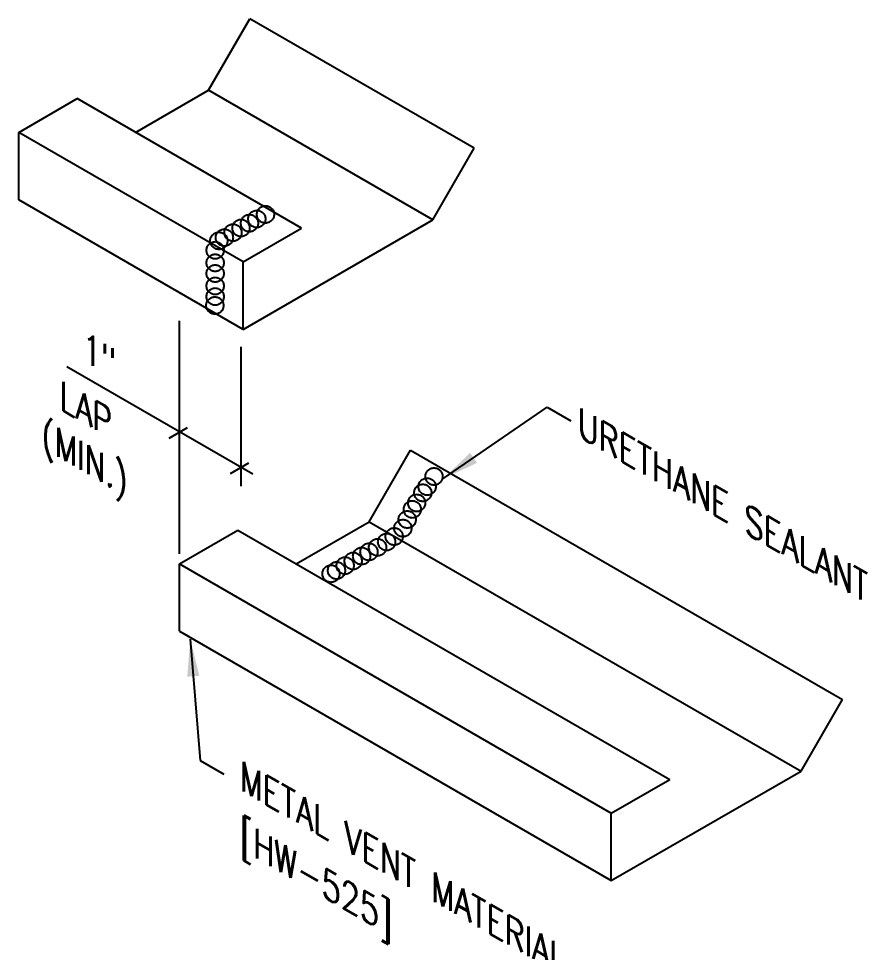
# Model space of a CAD drawing. Header units: inches. Extents: x -2 to 189, y 13 to 99.
# Drawn here: x 2.72 to 14.13, y 32.52 to 45.07 of the extents above; entities that cross this region are included whole.
import ezdxf
from ezdxf.enums import TextEntityAlignment as Align

# ---------------------------------------------------------------- set-up
doc = ezdxf.new("R2010")
doc.units = ezdxf.units.IN
doc.header["$MEASUREMENT"] = 0
doc.linetypes.add('CENTER2', pattern=[1.125, 0.75, -0.125, 0.125, -0.125])
for name, color, linetype in [('DIM', 2, 'Continuous'), ('SEALANT', 253, 'CENTER2'), ('TEXT', 2, 'Continuous'), ('TRIM', 6, 'Continuous')]:
    doc.layers.add(name, color=color, linetype=linetype)
doc.styles.add('ROMANS', font='ROMANS.SHX', dxfattribs={"width": 0.75, "height": 0.5})
doc.styles.add('TEXT', font='SIMPLEX', dxfattribs={"width": 0.75, "height": 6})
doc.dimstyles.new('DETAIL$7', dxfattribs={"dimscale": 4, "dimtxt": 6, "dimasz": 0.125, "dimexe": 0.0625, "dimexo": 0.125, "dimgap": 0.0625, "dimtad": 1, "dimdec": 5, "dimzin": 3, "dimdsep": 46, "dimlunit": 4, "dimtxsty": 'TEXT', "dimblk": 'ARCHTICK', "dimcen": 0.0625, "dimclrd": 7, "dimclre": 7, "dimclrt": 2, "dimadec": 0, "dimazin": 0, "dimtfac": 0.666667, "dimtdec": 5, "dimtmove": 0, "dimatfit": 3, "dimfxl": 0, "dimfrac": 2, "dimtolj": 1, "dimtzin": 3, "dimarcsym": 0})

msp = doc.modelspace()

# ---------------------------------------------------------------- linework, layer by layer
at = {"layer": 'DIM', "color": 7}
for p, q in [((4.88445, 37.87816), (4.88445, 41.01395)), ((5.70753, 40.66237), (5.70753, 38.78878)), ((5.87075, 38.95003), (3.3687, 40.39458)), ((4.98838, 39.57455), (4.74147, 39.43199)), ((5.81251, 39.09874), (5.5656, 38.95618))]:
    msp.add_line(p, q, dxfattribs=at)
at = {"layer": 'SEALANT'}
for centre in [(6.03944, 42.44185), (5.8246, 42.32483), (5.92318, 42.38175), (5.60339, 42.19712), (5.71078, 42.25912), (5.41335, 42.0874), (5.48788, 42.13043), (5.36329, 41.9606), (5.36329, 41.79123), (5.36329, 41.64768), (5.36329, 41.48104), (5.36329, 41.33749), (5.35928, 41.21728), (8.30512, 38.91953), (8.15437, 38.70079), (8.21272, 38.78342), (8.0717, 38.56469), (8.01335, 38.4772), (7.94527, 38.34109), (7.88691, 38.22443), (7.66808, 38.03973), (7.7702, 38.11264), (7.54651, 37.96681), (7.21786, 37.78408), (7.33168, 37.84979), (7.43026, 37.90671), (7.11047, 37.72208), (6.92043, 37.61236), (6.99496, 37.65539)]:
    msp.add_circle(centre, 0.11578, dxfattribs=at)
at = {"layer": 'TRIM'}
for p, q in [((5.27286, 44.11167), (5.82789, 45.07303)), ((8.84585, 43.33061), (5.82789, 45.07303)), ((4.29168, 43.54519), (5.27286, 44.11167)), ((8.29082, 42.36925), (5.27286, 44.11167)), ((2.72179, 43.54519), (3.50674, 43.99838)), ((6.5247, 42.25595), (3.50674, 43.99838)), ((2.72179, 42.63882), (2.72179, 43.54519)), ((5.73975, 41.80277), (2.72179, 43.54519)), ((8.29082, 42.36925), (8.84585, 43.33061)), ((5.73975, 40.8964), (2.72179, 42.63882)), ((5.73975, 40.8964), (8.29082, 42.36925)), ((5.73975, 41.80277), (6.5247, 42.25595)), ((5.73975, 40.8964), (5.73975, 41.80277)), ((7.43551, 38.31195), (7.99055, 39.27331)), ((7.99055, 39.27331), (13.79479, 35.92222)), ((6.45433, 37.74547), (7.43551, 38.31195)), ((7.43551, 38.31195), (13.23976, 34.96087)), ((4.88445, 37.74547), (5.66939, 38.19866)), ((5.66939, 38.19866), (11.47364, 34.84757)), ((4.88445, 36.8391), (4.88445, 37.74547)), ((4.88445, 37.74547), (10.68869, 34.39439)), ((4.88445, 36.8391), (10.68869, 33.48801)), ((13.23976, 34.96087), (13.79479, 35.92222)), ((10.68869, 33.48801), (13.23976, 34.96087)), ((10.68869, 34.39439), (11.47364, 34.84757)), ((10.68869, 33.48801), (10.68869, 34.39439))]:
    msp.add_line(p, q, dxfattribs=at)

# ---------------------------------------------------------------- texts
at = {"layer": 'DIM', "style": 'ROMANS', "oblique": 330}
for s, p in [('1"', (3.58087, 40.48713)), ('LAP', (3.27359, 39.83081))]:
    msp.add_text(s, height=0.338437, rotation=330, dxfattribs=at).set_placement(p)
msp.add_text('(MIN.)', height=0.338437, rotation=330, dxfattribs=at).set_placement((3.6927, 39.12534), align=Align.MIDDLE_CENTER)
at = {"layer": 'TEXT', "style": 'ROMANS', "oblique": 330}
for s, height, p in [('URETHANE SEALANT', 0.3449189, (10.23887, 39.46307)), ('METAL VENT MATERIAL', 0.3449189, (5.69595, 34.71397)), ('[HW-525]', 0.344919, (5.69595, 33.91922))]:
    msp.add_text(s, height=height, rotation=330, dxfattribs=at).set_placement(p)

# ---------------------------------------------------------------- leaders
at = {"layer": 'TEXT'}
for points in [[(8.42496, 38.88722), (9.82687, 39.8495), (10.14409, 39.66831)], [(5.02913, 36.73305), (5.16321, 35.1004), (5.48042, 34.91921)]]:
    msp.add_leader(points, dimstyle='DETAIL$7', dxfattribs=at)

doc.saveas('drawing.dxf')
